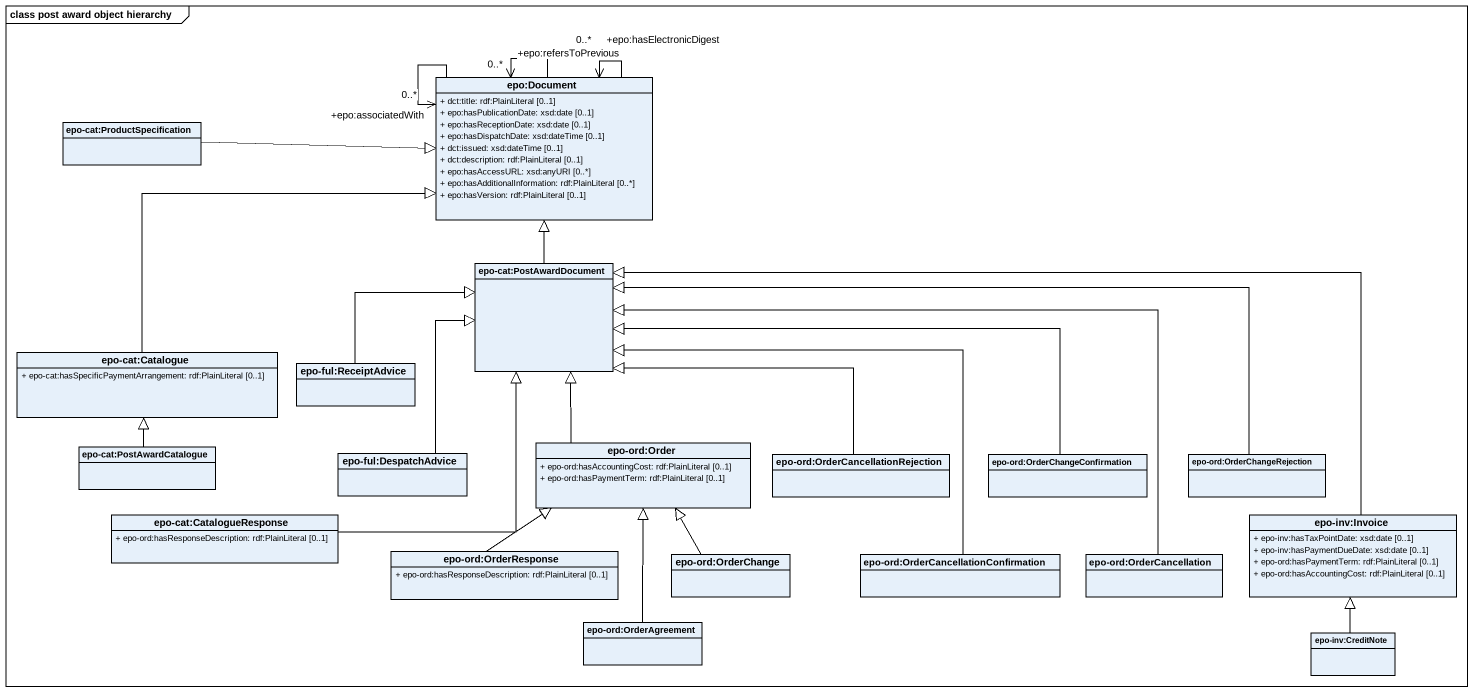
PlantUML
@startuml
mainframe class post award object hierarchy
hide circle
hide empty members
skinparam classAttributeIconSize 0
class "epo:Document" as epo_Document {
  + dct:title: rdf:PlainLiteral [0..1]
  + epo:hasPublicationDate: xsd:date [0..1]
  + epo:hasReceptionDate: xsd:date [0..1]
  + epo:hasDispatchDate: xsd:dateTime [0..1]
  + dct:issued: xsd:dateTime [0..1]
  + dct:description: rdf:PlainLiteral [0..1]
  + epo:hasAccessURL: xsd:anyURI [0..*]
  + epo:hasAdditionalInformation: rdf:PlainLiteral [0..*]
  + epo:hasVersion: rdf:PlainLiteral [0..1]
}
class "epo-cat:ProductSpecification" as epo_cat_ProductSpecification
class "epo-cat:PostAwardDocument" as epo_cat_PostAwardDocument
class "epo-cat:Catalogue" as epo_cat_Catalogue {
  + epo-cat:hasSpecificPaymentArrangement: rdf:PlainLiteral [0..1]
}
class "epo-ful:ReceiptAdvice" as epo_ful_ReceiptAdvice
class "epo-cat:PostAwardCatalogue" as epo_cat_PostAwardCatalogue
class "epo-ful:DespatchAdvice" as epo_ful_DespatchAdvice
class "epo-ord:Order" as epo_ord_Order {
  + epo-ord:hasAccountingCost: rdf:PlainLiteral [0..1]
  + epo-ord:hasPaymentTerm: rdf:PlainLiteral [0..1]
}
class "epo-ord:OrderCancellationRejection" as epo_ord_OrderCancellationRej
class "epo-ord:OrderChangeConfirmation" as epo_ord_OrderChangeConfirmat
class "epo-ord:OrderChangeRejection" as epo_ord_OrderChangeRejection
class "epo-cat:CatalogueResponse" as epo_cat_CatalogueResponse {
  + epo-ord:hasResponseDescription: rdf:PlainLiteral [0..1]
}
class "epo-inv:Invoice" as epo_inv_Invoice {
  + epo-inv:hasTaxPointDate: xsd:date [0..1]
  + epo-inv:hasPaymentDueDate: xsd:date [0..1]
  + epo-ord:hasPaymentTerm: rdf:PlainLiteral [0..1]
  + epo-ord:hasAccountingCost: rdf:PlainLiteral [0..1]
}
class "epo-ord:OrderResponse" as epo_ord_OrderResponse {
  + epo-ord:hasResponseDescription: rdf:PlainLiteral [0..1]
}
class "epo-ord:OrderChange" as epo_ord_OrderChange
class "epo-ord:OrderCancellationConfirmation" as epo_ord_OrderCancellationCon
class "epo-ord:OrderCancellation" as epo_ord_OrderCancellation
class "epo-ord:OrderAgreement" as epo_ord_OrderAgreement
class "epo-inv:CreditNote" as epo_inv_CreditNote
epo_Document --> "+epo:refersToPrevious\n0..*" epo_Document
epo_Document --> "+epo:associatedWith\n0..*" epo_Document
epo_Document --> "+epo:hasElectronicDigest\n0..*" epo_Document
epo_cat_ProductSpecification -right-|> epo_Document
epo_cat_PostAwardDocument -up-|> epo_Document
epo_cat_Catalogue -right-|> epo_Document
epo_ful_ReceiptAdvice -right-|> epo_cat_PostAwardDocument
epo_cat_PostAwardCatalogue -up-|> epo_cat_Catalogue
epo_ful_DespatchAdvice -up-|> epo_cat_PostAwardDocument
epo_ord_Order -up-|> epo_cat_PostAwardDocument
epo_ord_OrderCancellationRej -left-|> epo_cat_PostAwardDocument
epo_ord_OrderChangeConfirmat -left-|> epo_cat_PostAwardDocument
epo_ord_OrderChangeRejection -left-|> epo_cat_PostAwardDocument
epo_cat_CatalogueResponse -up-|> epo_cat_PostAwardDocument
epo_inv_Invoice -left-|> epo_cat_PostAwardDocument
epo_ord_OrderResponse -up-|> epo_ord_Order
epo_ord_OrderChange -up-|> epo_ord_Order
epo_ord_OrderCancellationCon -up-|> epo_cat_PostAwardDocument
epo_ord_OrderCancellation -left-|> epo_cat_PostAwardDocument
epo_ord_OrderAgreement -up-|> epo_ord_Order
epo_inv_CreditNote -up-|> epo_inv_Invoice
@enduml
